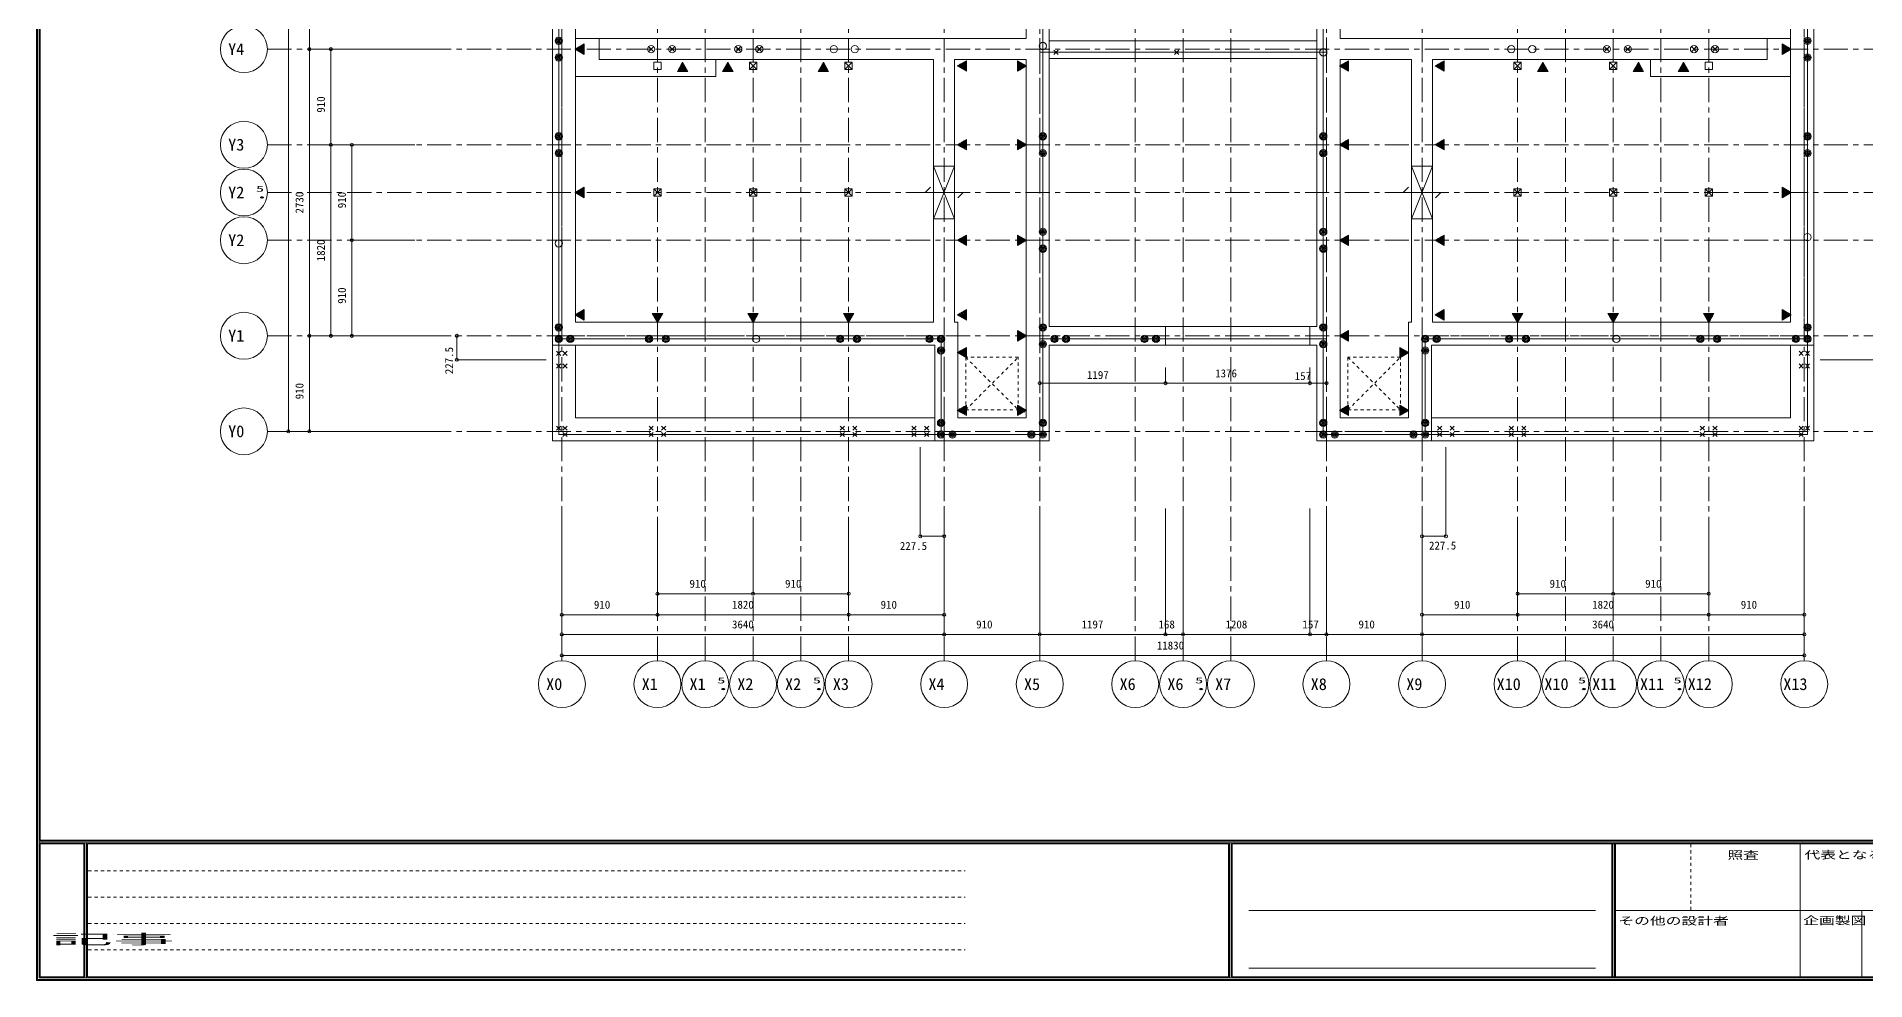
# Model space of a CAD drawing. Units: millimetres on the paper, scale 1:50. Extents: x -297 to 297, y -207 to 207.
# Drawn here: x -260.2 to 88, y -194.1 to -14.3 of the extents above; entities that cross this region are included whole.
import ezdxf
from ezdxf.enums import TextEntityAlignment as Align

# ---------------------------------------------------------------- set-up
doc = ezdxf.new("R2010")
doc.units = ezdxf.units.MM
doc.linetypes.add('USER2', pattern=[7.6, 4.6, -1, 1, -1])
doc.linetypes.add('USER4', pattern=[1.2, 0.6, -0.6])
for name, color, linetype, lineweight in [('0-1_画層21', 9, 'Continuous', 18), ('0-2_画層23', 9, 'Continuous', 18), ('0-3_画層33', 9, 'Continuous', 18), ('0-4_画層40', 9, 'USER2', 18), ('0-5_画層150', 7, 'Continuous', 9)]:
    doc.layers.add(name, color=color, linetype=linetype, lineweight=lineweight)
doc.styles.add('ＭＳ ゴシック', font='')
doc.styles.get('ＭＳ ゴシック').set_extended_font_data('MS Gothic')

msp = doc.modelspace()

# ---------------------------------------------------------------- linework, layer by layer
at = {"layer": '0-1_画層21'}
for p, q in [((-212.287, -89.476), (-212.287, 147.124)), ((-162.008, -73.076), (-162.008, 130.724)), ((78.192, 130.724), (78.192, -73.076)), ((-71.808, -14.676), (-71.808, 31.424)), ((-12.008, 31.424), (-12.008, -14.676)), ((-67.408, 27.024), (-67.408, -69.476)), ((-16.408, -69.476), (-16.408, 27.024)), ((-208.287, -16.676), (-208.287, 1.524)), ((-157.608, -0.476), (-157.608, -68.676)), ((73.792, -68.676), (73.792, -0.476)), ((-208.287, -71.276), (-208.287, -16.676)), ((-208.287, -16.676), (-184.287, -16.676)), ((-208.287, -16.676), (-184.287, -16.676)), ((-204.208, -34.876), (-204.208, -16.676)), ((-204.208, -16.676), (-188.208, -16.676)), ((-157.608, -14.676), (-153.108, -14.676)), ((-153.108, -14.676), (-130.908, -14.676)), ((-134.908, -14.676), (-71.808, -14.676)), ((-67.408, -15.076), (-16.408, -15.076)), ((-12.008, -14.676), (51.092, -14.676)), ((69.292, -14.676), (73.792, -14.676)), ((-89.408, -18.676), (-134.908, -18.676)), ((-89.408, -68.676), (-89.408, -18.676)), ((-85.408, -18.676), (-85.408, -68.676)), ((-71.808, -18.676), (-85.408, -18.676)), ((-71.808, -86.876), (-71.808, -18.676)), ((-16.408, -18.476), (-67.408, -18.476)), ((-12.008, -18.676), (-12.008, -86.876)), ((1.592, -18.676), (-12.008, -18.676)), ((1.592, -68.676), (1.592, -18.676)), ((51.092, -18.676), (5.592, -18.676)), ((5.592, -18.676), (5.592, -68.676)), ((-151.108, -21.876), (-157.608, -21.876)), ((73.792, -21.876), (67.292, -21.876)), ((-204.208, -71.276), (-204.208, -34.876)), ((-204.208, -34.876), (-188.208, -34.876)), ((-204.208, -34.876), (-188.208, -34.876)), ((-200.208, -53.076), (-200.208, -34.876)), ((-200.208, -34.876), (-188.208, -34.876)), ((-89.408, -48.976), (-85.408, -38.976)), ((-89.408, -38.976), (-85.408, -48.976)), ((5.592, -38.976), (1.592, -48.976)), ((5.592, -48.976), (1.592, -38.976)), ((-200.208, -71.276), (-200.208, -53.076)), ((-200.208, -53.076), (-188.208, -53.076)), ((-200.208, -53.076), (-188.208, -53.076)), ((-157.608, -68.676), (-89.408, -68.676)), ((-85.408, -68.676), (-84.808, -68.676)), ((-84.808, -68.676), (-84.808, -86.876)), ((-45.268, -69.476), (-17.748, -69.476)), ((0.992, -86.876), (0.992, -68.676)), ((0.992, -68.676), (1.592, -68.676)), ((5.592, -68.676), (73.792, -68.676)), ((-208.287, -71.276), (-184.287, -71.276)), ((-208.287, -89.476), (-208.287, -71.276)), ((-208.287, -71.276), (-184.287, -71.276)), ((-204.208, -71.276), (-188.208, -71.276)), ((-200.208, -71.276), (-188.208, -71.276)), ((-162.008, -91.276), (-162.008, -73.076)), ((-89.208, -73.076), (-162.008, -73.076)), ((-157.608, -73.076), (-157.608, -86.876)), ((-89.208, -91.276), (-89.208, -73.076)), ((-67.408, -73.076), (-67.408, -91.276)), ((-45.268, -73.076), (-67.408, -73.076)), ((-17.748, -73.076), (-45.268, -73.076)), ((-16.408, -91.276), (-16.408, -73.076)), ((5.392, -73.076), (5.392, -91.276)), ((78.192, -73.076), (5.392, -73.076)), ((73.792, -86.876), (73.792, -73.076)), ((78.192, -73.076), (78.192, -91.276)), ((-69.208, -80.305), (-69.208, -77.305)), ((-45.268, -80.305), (-45.268, -77.305)), ((-45.268, -80.305), (-45.268, -77.305)), ((-17.748, -80.305), (-17.748, -77.305)), ((-17.748, -80.305), (-17.748, -77.305)), ((-14.608, -80.305), (-14.608, -77.305)), ((-69.208, -80.305), (-45.268, -80.305)), ((-45.268, -80.305), (-17.748, -80.305)), ((-17.748, -80.305), (-14.608, -80.305)), ((-157.608, -86.876), (-89.208, -86.876)), ((-84.808, -86.876), (-71.808, -86.876)), ((-12.008, -86.876), (0.992, -86.876)), ((5.392, -86.876), (73.792, -86.876)), ((-212.287, -89.476), (-184.287, -89.476)), ((-208.287, -89.476), (-184.287, -89.476)), ((-89.208, -91.276), (-162.008, -91.276)), ((-67.408, -91.276), (-89.208, -91.276)), ((5.392, -91.276), (-16.408, -91.276)), ((78.192, -91.276), (5.392, -91.276)), ((-160.208, -132.153), (-160.208, -104.153)), ((-160.208, -128.153), (-160.208, -104.153)), ((-87.408, -128.153), (-87.408, -104.153)), ((-87.408, -128.153), (-87.408, -104.153)), ((-69.208, -128.153), (-69.208, -104.153)), ((-69.208, -128.153), (-69.208, -104.153)), ((-45.268, -128.153), (-45.268, -104.153)), ((-45.268, -128.153), (-45.268, -104.153)), ((-41.908, -128.153), (-41.908, -104.153)), ((-41.908, -128.153), (-41.908, -104.153)), ((-17.748, -128.153), (-17.748, -104.153)), ((-17.748, -128.153), (-17.748, -104.153)), ((-14.608, -128.153), (-14.608, -104.153)), ((-14.608, -128.153), (-14.608, -104.153)), ((3.592, -128.153), (3.592, -104.153)), ((3.592, -128.153), (3.592, -104.153)), ((76.392, -132.153), (76.392, -104.153)), ((76.392, -128.153), (76.392, -104.153)), ((-160.208, -124.399), (-160.208, -108.399)), ((-142.008, -124.399), (-142.008, -108.399)), ((-142.008, -120.399), (-142.008, -108.399)), ((-142.008, -124.399), (-142.008, -108.399)), ((-123.808, -120.399), (-123.808, -108.399)), ((-123.808, -120.399), (-123.808, -108.399)), ((-105.608, -124.399), (-105.608, -108.399)), ((-105.608, -124.399), (-105.608, -108.399)), ((-105.608, -120.399), (-105.608, -108.399)), ((-87.408, -124.399), (-87.408, -108.399)), ((3.592, -124.399), (3.592, -108.399)), ((21.792, -124.399), (21.792, -108.399)), ((21.792, -124.399), (21.792, -108.399)), ((21.792, -120.399), (21.792, -108.399)), ((39.992, -120.399), (39.992, -108.399)), ((39.992, -120.399), (39.992, -108.399)), ((58.192, -124.399), (58.192, -108.399)), ((58.192, -120.399), (58.192, -108.399)), ((58.192, -124.399), (58.192, -108.399)), ((76.392, -124.399), (76.392, -108.399)), ((-142.008, -120.399), (-123.808, -120.399)), ((-123.808, -120.399), (-105.608, -120.399)), ((21.792, -120.399), (39.992, -120.399)), ((39.992, -120.399), (58.192, -120.399)), ((-160.208, -124.399), (-142.008, -124.399)), ((-142.008, -124.399), (-105.608, -124.399)), ((-105.608, -124.399), (-87.408, -124.399)), ((3.592, -124.399), (21.792, -124.399)), ((21.792, -124.399), (58.192, -124.399)), ((58.192, -124.399), (76.392, -124.399)), ((-160.208, -128.153), (-87.408, -128.153)), ((-87.408, -128.153), (-69.208, -128.153)), ((-69.208, -128.153), (-45.268, -128.153)), ((-45.268, -128.153), (-41.908, -128.153)), ((-41.908, -128.153), (-17.748, -128.153)), ((-17.748, -128.153), (-14.608, -128.153)), ((-14.608, -128.153), (3.592, -128.153)), ((3.592, -128.153), (76.392, -128.153)), ((76.392, -132.153), (-160.208, -132.153))]:
    msp.add_line(p, q, dxfattribs=at)
for points in [[(-130.908, -18.676), (-153.108, -18.676), (-153.108, -14.676)], [(47.092, -14.676), (69.292, -14.676), (69.292, -18.676), (47.092, -18.676)], [(-130.908, -18.676), (-130.908, -21.876), (-153.108, -21.876)], [(69.292, -21.876), (47.092, -21.876), (47.092, -18.676)], [(-67.408, -69.476), (-45.268, -69.476), (-45.268, -73.076)], [(-16.408, -73.076), (-17.748, -73.076), (-17.748, -69.476), (-16.408, -69.476)], [(-180.208, -71.276), (-180.208, -75.826), (-163.208, -75.826)], [(96.392, -71.276), (96.392, -75.826), (79.392, -75.826)], [(-87.408, -109.476), (-91.958, -109.476), (-91.958, -92.476)], [(3.592, -109.476), (8.142, -109.476), (8.142, -92.476)]]:
    msp.add_lwpolyline(points, dxfattribs=at)
for points in [[(-89.408, -48.976), (-89.408, -38.976), (-85.408, -38.976), (-85.408, -48.976)], [(5.592, -38.976), (5.592, -48.976), (1.592, -48.976), (1.592, -38.976)]]:
    msp.add_lwpolyline(points, close=True, dxfattribs=at)
for centre in [(-208.287, -16.676), (-208.287, -16.676), (-204.208, -16.676), (-204.208, -34.876), (-204.208, -34.876), (-200.208, -34.876), (-200.208, -53.076), (-200.208, -53.076), (-208.287, -71.276), (-208.287, -71.276), (-204.208, -71.276), (-200.208, -71.276), (-180.208, -71.276), (-180.208, -75.826), (-69.208, -80.305), (-45.268, -80.305), (-45.268, -80.305), (-17.748, -80.305), (-17.748, -80.305), (-14.608, -80.305), (-212.287, -89.476), (-208.287, -89.476), (-91.958, -109.476), (-87.408, -109.476), (3.592, -109.476), (8.142, -109.476), (-142.008, -120.399), (-123.808, -120.399), (-123.808, -120.399), (-105.608, -120.399), (21.792, -120.399), (39.992, -120.399), (39.992, -120.399), (58.192, -120.399), (-160.208, -124.399), (-142.008, -124.399), (-142.008, -124.399), (-105.608, -124.399), (-105.608, -124.399), (-87.408, -124.399), (3.592, -124.399), (21.792, -124.399), (21.792, -124.399), (58.192, -124.399), (58.192, -124.399), (76.392, -124.399), (-160.208, -128.153), (-87.408, -128.153), (-87.408, -128.153), (-69.208, -128.153), (-69.208, -128.153), (-45.268, -128.153), (-45.268, -128.153), (-41.908, -128.153), (-41.908, -128.153), (-17.748, -128.153), (-17.748, -128.153), (-14.608, -128.153), (-14.608, -128.153), (3.592, -128.153), (3.592, -128.153), (76.392, -128.153), (-160.208, -132.153), (76.392, -132.153)]:
    msp.add_circle(centre, 0.3, dxfattribs=at)
at = {"layer": '0-2_画層23'}
for p, q in [((-157.559, -16.762), (-157.153, -16.355)), ((-157.38, -16.865), (-156.484, -15.969)), ((-157.201, -16.969), (-155.976, -15.744)), ((-157.021, -17.072), (-155.976, -16.027)), ((-156.842, -17.176), (-155.976, -16.31)), ((-156.663, -17.279), (-155.976, -16.593)), ((-156.483, -17.383), (-155.976, -16.875)), ((-156.304, -17.486), (-155.976, -17.158)), ((-143.703, -17.171), (-142.713, -16.181)), ((-142.713, -17.171), (-143.703, -16.181)), ((-139.703, -17.171), (-138.713, -16.181)), ((-138.713, -17.171), (-139.703, -16.181)), ((-127.103, -17.171), (-126.113, -16.181)), ((-126.113, -17.171), (-127.103, -16.181)), ((-123.103, -17.171), (-122.113, -16.181)), ((-122.113, -17.171), (-123.103, -16.181)), ((-66.528, -17.676), (-65.728, -16.876)), ((-65.728, -17.676), (-66.528, -16.876)), ((-43.528, -17.676), (-42.728, -16.876)), ((-42.728, -17.676), (-43.528, -16.876)), ((38.297, -17.171), (39.287, -16.181)), ((39.287, -17.171), (38.297, -16.181)), ((42.297, -17.171), (43.287, -16.181)), ((43.287, -17.171), (42.297, -16.181)), ((54.897, -17.171), (55.887, -16.181)), ((55.887, -17.171), (54.897, -16.181)), ((58.897, -17.171), (59.887, -16.181)), ((59.887, -17.171), (58.897, -16.181)), ((72.16, -15.91), (72.309, -15.762)), ((72.16, -16.193), (72.488, -15.865)), ((72.16, -16.476), (72.667, -15.969)), ((72.16, -16.759), (72.847, -16.072)), ((72.16, -17.042), (73.026, -16.176)), ((72.16, -17.325), (73.205, -16.279)), ((72.16, -17.607), (73.385, -16.383)), ((72.668, -17.383), (73.564, -16.486)), ((73.337, -16.996), (73.743, -16.59)), ((-156.125, -17.59), (-155.976, -17.441)), ((-138.14, -20.908), (-136.915, -19.683)), ((-137.915, -20.4), (-137.019, -19.504)), ((-137.857, -20.908), (-136.812, -19.862)), ((-137.574, -20.908), (-136.708, -20.042)), ((-137.529, -19.731), (-137.122, -19.325)), ((-137.291, -20.908), (-136.605, -20.221)), ((-137.008, -20.908), (-136.501, -20.4)), ((-136.726, -20.908), (-136.397, -20.58)), ((-136.443, -20.908), (-136.294, -20.759)), ((-129.54, -20.908), (-128.315, -19.683)), ((-129.315, -20.4), (-128.419, -19.504)), ((-129.257, -20.908), (-128.212, -19.862)), ((-128.974, -20.908), (-128.108, -20.042)), ((-128.929, -19.731), (-128.522, -19.325)), ((-128.691, -20.908), (-128.005, -20.221)), ((-128.408, -20.908), (-127.901, -20.4)), ((-128.126, -20.908), (-127.797, -20.58)), ((-127.843, -20.908), (-127.694, -20.759)), ((-124.508, -20.576), (-123.108, -19.176)), ((-123.108, -20.576), (-124.508, -19.176)), ((-111.34, -20.908), (-110.115, -19.683)), ((-111.115, -20.4), (-110.219, -19.504)), ((-111.057, -20.908), (-110.012, -19.862)), ((-110.774, -20.908), (-109.908, -20.042)), ((-110.729, -19.731), (-110.322, -19.325)), ((-110.491, -20.908), (-109.805, -20.221)), ((-110.208, -20.908), (-109.701, -20.4)), ((-109.926, -20.908), (-109.597, -20.58)), ((-109.643, -20.908), (-109.494, -20.759)), ((-106.308, -20.576), (-104.908, -19.176)), ((-104.908, -20.576), (-106.308, -19.176)), ((-84.759, -19.962), (-84.353, -19.555)), ((-84.58, -20.065), (-83.684, -19.169)), ((-84.401, -20.169), (-83.176, -18.944)), ((-84.221, -20.272), (-83.176, -19.227)), ((-84.042, -20.376), (-83.176, -19.51)), ((-83.863, -20.479), (-83.176, -19.793)), ((-83.683, -20.583), (-83.176, -20.075)), ((-83.504, -20.686), (-83.176, -20.358)), ((-83.325, -20.79), (-83.176, -20.641)), ((-73.44, -19.11), (-73.291, -18.962)), ((-73.44, -19.393), (-73.112, -19.065)), ((-73.44, -19.676), (-72.933, -19.169)), ((-73.44, -19.959), (-72.753, -19.272)), ((-73.44, -20.242), (-72.574, -19.376)), ((-73.44, -20.525), (-72.395, -19.479)), ((-73.44, -20.807), (-72.215, -19.583)), ((-72.932, -20.583), (-72.036, -19.686)), ((-72.263, -20.196), (-71.857, -19.79)), ((-11.959, -19.962), (-11.553, -19.555)), ((-11.78, -20.065), (-10.884, -19.169)), ((-11.601, -20.169), (-10.376, -18.944)), ((-11.421, -20.272), (-10.376, -19.227)), ((-11.242, -20.376), (-10.376, -19.51)), ((-11.063, -20.479), (-10.376, -19.793)), ((-10.883, -20.583), (-10.376, -20.075)), ((-10.704, -20.686), (-10.376, -20.358)), ((-10.525, -20.79), (-10.376, -20.641)), ((6.241, -19.962), (6.647, -19.555)), ((6.42, -20.065), (7.316, -19.169)), ((6.599, -20.169), (7.824, -18.944)), ((6.779, -20.272), (7.824, -19.227)), ((6.958, -20.376), (7.824, -19.51)), ((7.137, -20.479), (7.824, -19.793)), ((7.317, -20.583), (7.824, -20.075)), ((7.496, -20.686), (7.824, -20.358)), ((7.675, -20.79), (7.824, -20.641)), ((21.092, -20.576), (22.492, -19.176)), ((22.492, -20.576), (21.092, -19.176)), ((25.66, -20.908), (26.885, -19.683)), ((25.885, -20.4), (26.781, -19.504)), ((25.943, -20.908), (26.988, -19.862)), ((26.226, -20.908), (27.092, -20.042)), ((26.271, -19.731), (26.678, -19.325)), ((26.509, -20.908), (27.195, -20.221)), ((26.792, -20.908), (27.299, -20.4)), ((27.074, -20.908), (27.403, -20.58)), ((27.357, -20.908), (27.506, -20.759)), ((39.292, -20.576), (40.692, -19.176)), ((40.692, -20.576), (39.292, -19.176)), ((43.86, -20.908), (45.085, -19.683)), ((44.085, -20.4), (44.981, -19.504)), ((44.143, -20.908), (45.188, -19.862)), ((44.426, -20.908), (45.292, -20.042)), ((44.471, -19.731), (44.878, -19.325)), ((44.709, -20.908), (45.395, -20.221)), ((44.992, -20.908), (45.499, -20.4)), ((45.274, -20.908), (45.603, -20.58)), ((45.557, -20.908), (45.706, -20.759)), ((52.46, -20.908), (53.685, -19.683)), ((52.685, -20.4), (53.581, -19.504)), ((52.743, -20.908), (53.788, -19.862)), ((53.026, -20.908), (53.892, -20.042)), ((53.071, -19.731), (53.478, -19.325)), ((53.309, -20.908), (53.995, -20.221)), ((53.592, -20.908), (54.099, -20.4)), ((53.874, -20.908), (54.203, -20.58)), ((54.157, -20.908), (54.306, -20.759)), ((-84.759, -34.962), (-84.353, -34.555)), ((-84.58, -35.065), (-83.684, -34.169)), ((-84.401, -35.169), (-83.176, -33.944)), ((-84.221, -35.272), (-83.176, -34.227)), ((-84.042, -35.376), (-83.176, -34.51)), ((-83.863, -35.479), (-83.176, -34.793)), ((-73.44, -34.11), (-73.291, -33.962)), ((-73.44, -34.393), (-73.112, -34.065)), ((-73.44, -34.676), (-72.933, -34.169)), ((-73.44, -34.959), (-72.753, -34.272)), ((-73.44, -35.242), (-72.574, -34.376)), ((-73.44, -35.525), (-72.395, -34.479)), ((-73.44, -35.807), (-72.215, -34.583)), ((-72.932, -35.583), (-72.036, -34.686)), ((-72.263, -35.196), (-71.857, -34.79)), ((-11.959, -34.962), (-11.553, -34.555)), ((-11.78, -35.065), (-10.884, -34.169)), ((-11.601, -35.169), (-10.376, -33.944)), ((-11.421, -35.272), (-10.376, -34.227)), ((-11.242, -35.376), (-10.376, -34.51)), ((-11.063, -35.479), (-10.376, -34.793)), ((6.241, -34.962), (6.647, -34.555)), ((6.42, -35.065), (7.316, -34.169)), ((6.599, -35.169), (7.824, -33.944)), ((6.779, -35.272), (7.824, -34.227)), ((6.958, -35.376), (7.824, -34.51)), ((7.137, -35.479), (7.824, -34.793)), ((-83.683, -35.583), (-83.176, -35.075)), ((-83.504, -35.686), (-83.176, -35.358)), ((-83.325, -35.79), (-83.176, -35.641)), ((-10.883, -35.583), (-10.376, -35.075)), ((-10.704, -35.686), (-10.376, -35.358)), ((-10.525, -35.79), (-10.376, -35.641)), ((7.317, -35.583), (7.824, -35.075)), ((7.496, -35.686), (7.824, -35.358)), ((7.675, -35.79), (7.824, -35.641)), ((-157.559, -44.062), (-157.153, -43.655)), ((-157.38, -44.165), (-156.484, -43.269)), ((-157.201, -44.269), (-155.976, -43.044)), ((-157.021, -44.372), (-155.976, -43.327)), ((-156.842, -44.476), (-155.976, -43.61)), ((-156.663, -44.579), (-155.976, -43.893)), ((-156.483, -44.683), (-155.976, -44.175)), ((-156.304, -44.786), (-155.976, -44.458)), ((-156.125, -44.89), (-155.976, -44.741)), ((-142.708, -44.676), (-141.308, -43.276)), ((-141.308, -44.676), (-142.708, -43.276)), ((-124.508, -44.676), (-123.108, -43.276)), ((-123.108, -44.676), (-124.508, -43.276)), ((-106.308, -44.676), (-104.908, -43.276)), ((-104.908, -44.676), (-106.308, -43.276)), ((-91.008, -43.976), (-90.008, -42.976)), ((-83.808, -43.976), (-91.008, -43.976)), ((-83.808, -43.976), (-84.808, -44.976)), ((-0.008, -43.976), (0.992, -42.976)), ((7.192, -43.976), (-0.008, -43.976)), ((7.192, -43.976), (6.192, -44.976)), ((21.092, -44.676), (22.492, -43.276)), ((22.492, -44.676), (21.092, -43.276)), ((39.292, -44.676), (40.692, -43.276)), ((40.692, -44.676), (39.292, -43.276)), ((57.492, -44.676), (58.892, -43.276)), ((58.892, -44.676), (57.492, -43.276)), ((72.16, -43.21), (72.309, -43.062)), ((72.16, -43.493), (72.488, -43.165)), ((72.16, -43.776), (72.667, -43.269)), ((72.16, -44.059), (72.847, -43.372)), ((72.16, -44.342), (73.026, -43.476)), ((72.16, -44.625), (73.205, -43.579)), ((72.16, -44.907), (73.385, -43.683)), ((72.668, -44.683), (73.564, -43.786)), ((73.337, -44.296), (73.743, -43.89)), ((-84.401, -53.369), (-83.176, -52.144)), ((-73.44, -52.31), (-73.291, -52.162)), ((-11.601, -53.369), (-10.376, -52.144)), ((6.599, -53.369), (7.824, -52.144)), ((-84.759, -53.162), (-84.353, -52.755)), ((-84.58, -53.265), (-83.684, -52.369)), ((-84.221, -53.472), (-83.176, -52.427)), ((-84.042, -53.576), (-83.176, -52.71)), ((-83.863, -53.679), (-83.176, -52.993)), ((-83.683, -53.783), (-83.176, -53.275)), ((-83.504, -53.886), (-83.176, -53.558)), ((-83.325, -53.99), (-83.176, -53.841)), ((-73.44, -52.593), (-73.112, -52.265)), ((-73.44, -52.876), (-72.933, -52.369)), ((-73.44, -53.159), (-72.753, -52.472)), ((-73.44, -53.442), (-72.574, -52.576)), ((-73.44, -53.725), (-72.395, -52.679)), ((-73.44, -54.007), (-72.215, -52.783)), ((-72.932, -53.783), (-72.036, -52.886)), ((-72.263, -53.396), (-71.857, -52.99)), ((-11.959, -53.162), (-11.553, -52.755)), ((-11.78, -53.265), (-10.884, -52.369)), ((-11.421, -53.472), (-10.376, -52.427)), ((-11.242, -53.576), (-10.376, -52.71)), ((-11.063, -53.679), (-10.376, -52.993)), ((-10.883, -53.783), (-10.376, -53.275)), ((-10.704, -53.886), (-10.376, -53.558)), ((-10.525, -53.99), (-10.376, -53.841)), ((6.241, -53.162), (6.647, -52.755)), ((6.42, -53.265), (7.316, -52.369)), ((6.779, -53.472), (7.824, -52.427)), ((6.958, -53.576), (7.824, -52.71)), ((7.137, -53.679), (7.824, -52.993)), ((7.317, -53.783), (7.824, -53.275)), ((7.496, -53.886), (7.824, -53.558)), ((7.675, -53.99), (7.824, -53.841)), ((-157.559, -67.362), (-157.153, -66.955)), ((-157.38, -67.465), (-156.484, -66.569)), ((-157.201, -67.569), (-155.976, -66.344)), ((-157.021, -67.672), (-155.976, -66.627)), ((-156.842, -67.776), (-155.976, -66.91)), ((-156.663, -67.879), (-155.976, -67.193)), ((-156.483, -67.983), (-155.976, -67.475)), ((-156.304, -68.086), (-155.976, -67.758)), ((-156.125, -68.19), (-155.976, -68.041)), ((-142.922, -67.192), (-142.773, -67.044)), ((-142.819, -67.372), (-142.491, -67.044)), ((-142.715, -67.551), (-142.208, -67.044)), ((-142.612, -67.73), (-141.925, -67.044)), ((-142.508, -67.91), (-141.642, -67.044)), ((-142.405, -68.089), (-141.359, -67.044)), ((-142.301, -68.268), (-141.076, -67.044)), ((-142.197, -68.448), (-141.301, -67.551)), ((-142.094, -68.627), (-141.688, -68.221)), ((-124.722, -67.192), (-124.573, -67.044)), ((-124.619, -67.372), (-124.291, -67.044)), ((-124.515, -67.551), (-124.008, -67.044)), ((-124.412, -67.73), (-123.725, -67.044)), ((-124.308, -67.91), (-123.442, -67.044)), ((-124.205, -68.089), (-123.159, -67.044)), ((-124.101, -68.268), (-122.876, -67.044)), ((-123.997, -68.448), (-123.101, -67.551)), ((-123.894, -68.627), (-123.488, -68.221)), ((-106.522, -67.192), (-106.373, -67.044)), ((-106.419, -67.372), (-106.091, -67.044)), ((-106.315, -67.551), (-105.808, -67.044)), ((-106.212, -67.73), (-105.525, -67.044)), ((-106.108, -67.91), (-105.242, -67.044)), ((-106.005, -68.089), (-104.959, -67.044)), ((-105.901, -68.268), (-104.676, -67.044)), ((-105.797, -68.448), (-104.901, -67.551)), ((-105.694, -68.627), (-105.288, -68.221)), ((-84.759, -67.362), (-84.353, -66.955)), ((-84.58, -67.465), (-83.684, -66.569)), ((-84.401, -67.569), (-83.176, -66.344)), ((-84.221, -67.672), (-83.176, -66.627)), ((-84.042, -67.776), (-83.176, -66.91)), ((-83.863, -67.879), (-83.176, -67.193)), ((-83.683, -67.983), (-83.176, -67.475)), ((-83.504, -68.086), (-83.176, -67.758)), ((-83.325, -68.19), (-83.176, -68.041)), ((6.241, -67.362), (6.647, -66.955)), ((6.42, -67.465), (7.316, -66.569)), ((6.599, -67.569), (7.824, -66.344)), ((6.779, -67.672), (7.824, -66.627)), ((6.958, -67.776), (7.824, -66.91)), ((7.137, -67.879), (7.824, -67.193)), ((7.317, -67.983), (7.824, -67.475)), ((7.496, -68.086), (7.824, -67.758)), ((7.675, -68.19), (7.824, -68.041)), ((20.878, -67.192), (21.027, -67.044)), ((20.981, -67.372), (21.309, -67.044)), ((21.085, -67.551), (21.592, -67.044)), ((21.188, -67.73), (21.875, -67.044)), ((21.292, -67.91), (22.158, -67.044)), ((21.395, -68.089), (22.441, -67.044)), ((21.499, -68.268), (22.724, -67.044)), ((21.603, -68.448), (22.499, -67.551)), ((21.706, -68.627), (22.112, -68.221)), ((39.078, -67.192), (39.227, -67.044)), ((39.181, -67.372), (39.509, -67.044)), ((39.285, -67.551), (39.792, -67.044)), ((39.388, -67.73), (40.075, -67.044)), ((39.492, -67.91), (40.358, -67.044)), ((39.595, -68.089), (40.641, -67.044)), ((39.699, -68.268), (40.924, -67.044)), ((39.803, -68.448), (40.699, -67.551)), ((39.906, -68.627), (40.312, -68.221)), ((57.278, -67.192), (57.427, -67.044)), ((57.381, -67.372), (57.709, -67.044)), ((57.485, -67.551), (57.992, -67.044)), ((57.588, -67.73), (58.275, -67.044)), ((57.692, -67.91), (58.558, -67.044)), ((57.795, -68.089), (58.841, -67.044)), ((57.899, -68.268), (59.124, -67.044)), ((58.003, -68.448), (58.899, -67.551)), ((58.106, -68.627), (58.512, -68.221)), ((72.16, -66.51), (72.309, -66.362)), ((72.16, -66.793), (72.488, -66.465)), ((72.16, -67.076), (72.667, -66.569)), ((72.16, -67.359), (72.847, -66.672)), ((72.16, -67.642), (73.026, -66.776)), ((72.16, -67.925), (73.205, -66.879)), ((72.16, -68.207), (73.385, -66.983)), ((72.668, -67.983), (73.564, -67.086)), ((73.337, -67.596), (73.743, -67.19)), ((-73.44, -70.51), (-73.291, -70.362)), ((-73.44, -70.793), (-73.112, -70.465)), ((-73.44, -71.076), (-72.933, -70.569)), ((-73.44, -71.359), (-72.753, -70.672)), ((-73.44, -71.642), (-72.574, -70.776)), ((-73.44, -71.925), (-72.395, -70.879)), ((-73.44, -72.207), (-72.215, -70.983)), ((-72.932, -71.983), (-72.036, -71.086)), ((-72.263, -71.596), (-71.857, -71.19)), ((-11.959, -71.362), (-11.553, -70.955)), ((-11.78, -71.465), (-10.884, -70.569)), ((-11.601, -71.569), (-10.376, -70.344)), ((-11.421, -71.672), (-10.376, -70.627)), ((-11.242, -71.776), (-10.376, -70.91)), ((-11.063, -71.879), (-10.376, -71.193)), ((-10.883, -71.983), (-10.376, -71.475)), ((-10.704, -72.086), (-10.376, -71.758)), ((-10.525, -72.19), (-10.376, -72.041)), ((-161.208, -75.026), (-160.408, -74.226)), ((-160.408, -75.026), (-161.208, -74.226)), ((-160.008, -75.026), (-159.208, -74.226)), ((-159.208, -75.026), (-160.008, -74.226)), ((-84.759, -74.562), (-84.353, -74.155)), ((-84.58, -74.665), (-83.684, -73.769)), ((-84.401, -74.769), (-83.176, -73.544)), ((-84.221, -74.872), (-83.176, -73.827)), ((-84.042, -74.976), (-83.176, -74.11)), ((-83.863, -75.079), (-83.176, -74.393)), ((-83.683, -75.183), (-83.176, -74.675)), ((-83.504, -75.286), (-83.176, -74.958)), ((-83.325, -75.39), (-83.176, -75.241)), ((-0.64, -73.71), (-0.491, -73.562)), ((-0.64, -73.993), (-0.312, -73.665)), ((-0.64, -74.276), (-0.133, -73.769)), ((-0.64, -74.559), (0.047, -73.872)), ((-0.64, -74.842), (0.226, -73.976)), ((-0.64, -75.125), (0.405, -74.079)), ((-0.64, -75.407), (0.585, -74.183)), ((-0.132, -75.183), (0.764, -74.286)), ((0.537, -74.796), (0.943, -74.39)), ((75.392, -75.026), (76.192, -74.226)), ((76.192, -75.026), (75.392, -74.226)), ((76.592, -75.026), (77.392, -74.226)), ((77.392, -75.026), (76.592, -74.226)), ((-161.208, -77.426), (-160.408, -76.626)), ((-160.408, -77.426), (-161.208, -76.626)), ((-160.008, -77.426), (-159.208, -76.626)), ((-159.208, -77.426), (-160.008, -76.626)), ((75.392, -77.426), (76.192, -76.626)), ((76.192, -77.426), (75.392, -76.626)), ((76.592, -77.426), (77.392, -76.626)), ((77.392, -77.426), (76.592, -76.626)), ((-84.759, -85.562), (-84.353, -85.155)), ((-84.58, -85.665), (-83.684, -84.769)), ((-84.401, -85.769), (-83.176, -84.544)), ((-84.221, -85.872), (-83.176, -84.827)), ((-84.042, -85.976), (-83.176, -85.11)), ((-83.863, -86.079), (-83.176, -85.393)), ((-83.683, -86.183), (-83.176, -85.675)), ((-83.504, -86.286), (-83.176, -85.958)), ((-83.325, -86.39), (-83.176, -86.241)), ((-73.44, -84.71), (-73.291, -84.562)), ((-73.44, -84.993), (-73.112, -84.665)), ((-73.44, -85.276), (-72.933, -84.769)), ((-73.44, -85.559), (-72.753, -84.872)), ((-73.44, -85.842), (-72.574, -84.976)), ((-73.44, -86.125), (-72.395, -85.079)), ((-73.44, -86.407), (-72.215, -85.183)), ((-72.932, -86.183), (-72.036, -85.286)), ((-72.263, -85.796), (-71.857, -85.39)), ((-11.959, -85.562), (-11.553, -85.155)), ((-11.78, -85.665), (-10.884, -84.769)), ((-11.601, -85.769), (-10.376, -84.544)), ((-11.421, -85.872), (-10.376, -84.827)), ((-11.242, -85.976), (-10.376, -85.11)), ((-11.063, -86.079), (-10.376, -85.393)), ((-10.883, -86.183), (-10.376, -85.675)), ((-10.704, -86.286), (-10.376, -85.958)), ((-10.525, -86.39), (-10.376, -86.241)), ((-0.64, -84.71), (-0.491, -84.562)), ((-0.64, -84.993), (-0.312, -84.665)), ((-0.64, -85.276), (-0.133, -84.769)), ((-0.64, -85.559), (0.047, -84.872)), ((-0.64, -85.842), (0.226, -84.976)), ((-0.64, -86.125), (0.405, -85.079)), ((-0.64, -86.407), (0.585, -85.183)), ((-0.132, -86.183), (0.764, -85.286)), ((0.537, -85.796), (0.943, -85.39)), ((-161.208, -89.276), (-160.408, -88.476)), ((-160.408, -89.276), (-161.208, -88.476)), ((-160.008, -89.276), (-159.208, -88.476)), ((-159.208, -89.276), (-160.008, -88.476)), ((-160.008, -90.476), (-159.208, -89.676)), ((-159.208, -90.476), (-160.008, -89.676)), ((-143.608, -89.276), (-142.808, -88.476)), ((-142.808, -89.276), (-143.608, -88.476)), ((-143.608, -90.476), (-142.808, -89.676)), ((-142.808, -90.476), (-143.608, -89.676)), ((-141.208, -89.276), (-140.408, -88.476)), ((-140.408, -89.276), (-141.208, -88.476)), ((-141.208, -90.476), (-140.408, -89.676)), ((-140.408, -90.476), (-141.208, -89.676)), ((-107.208, -89.276), (-106.408, -88.476)), ((-106.408, -89.276), (-107.208, -88.476)), ((-107.208, -90.476), (-106.408, -89.676)), ((-106.408, -90.476), (-107.208, -89.676)), ((-104.808, -89.276), (-104.008, -88.476)), ((-104.008, -89.276), (-104.808, -88.476)), ((-104.808, -90.476), (-104.008, -89.676)), ((-104.008, -90.476), (-104.808, -89.676)), ((-93.558, -89.276), (-92.758, -88.476)), ((-92.758, -89.276), (-93.558, -88.476)), ((-93.558, -90.476), (-92.758, -89.676)), ((-92.758, -90.476), (-93.558, -89.676)), ((-91.158, -89.276), (-90.358, -88.476)), ((-90.358, -89.276), (-91.158, -88.476)), ((-91.158, -90.476), (-90.358, -89.676)), ((-90.358, -90.476), (-91.158, -89.676)), ((6.542, -89.276), (7.342, -88.476)), ((7.342, -89.276), (6.542, -88.476)), ((6.542, -90.476), (7.342, -89.676)), ((7.342, -90.476), (6.542, -89.676)), ((8.942, -89.276), (9.742, -88.476)), ((9.742, -89.276), (8.942, -88.476)), ((8.942, -90.476), (9.742, -89.676)), ((9.742, -90.476), (8.942, -89.676)), ((20.192, -89.276), (20.992, -88.476)), ((20.992, -89.276), (20.192, -88.476)), ((20.192, -90.476), (20.992, -89.676)), ((20.992, -90.476), (20.192, -89.676)), ((22.592, -89.276), (23.392, -88.476)), ((23.392, -89.276), (22.592, -88.476)), ((22.592, -90.476), (23.392, -89.676)), ((23.392, -90.476), (22.592, -89.676)), ((56.592, -89.276), (57.392, -88.476)), ((57.392, -89.276), (56.592, -88.476)), ((56.592, -90.476), (57.392, -89.676)), ((57.392, -90.476), (56.592, -89.676)), ((58.992, -89.276), (59.792, -88.476)), ((59.792, -89.276), (58.992, -88.476)), ((58.992, -90.476), (59.792, -89.676)), ((59.792, -90.476), (58.992, -89.676)), ((75.392, -89.276), (76.192, -88.476)), ((76.192, -89.276), (75.392, -88.476)), ((75.392, -90.476), (76.192, -89.676)), ((76.192, -90.476), (75.392, -89.676)), ((76.592, -89.276), (77.392, -88.476)), ((77.392, -89.276), (76.592, -88.476))]:
    msp.add_line(p, q, dxfattribs=at)
at = {"layer": '0-2_画層23', "linetype": 'USER4'}
for p, q in [((-83.308, -85.376), (-73.308, -75.376)), ((-83.308, -75.376), (-73.308, -85.376)), ((-10.508, -85.376), (-0.508, -75.376)), ((-10.508, -75.376), (-0.508, -85.376))]:
    msp.add_line(p, q, dxfattribs=at)
at = {"layer": '0-2_画層23'}
for points in [[(-157.708, -16.676), (-155.976, -17.676), (-155.976, -15.676)], [(73.892, -16.676), (72.16, -15.676), (72.16, -17.676)], [(-142.708, -20.576), (-141.308, -20.576), (-141.308, -19.176), (-142.708, -19.176)], [(-137.208, -19.176), (-138.208, -20.908), (-136.208, -20.908)], [(-128.608, -19.176), (-129.608, -20.908), (-127.608, -20.908)], [(-124.508, -20.576), (-123.108, -20.576), (-123.108, -19.176), (-124.508, -19.176)], [(-110.408, -19.176), (-111.408, -20.908), (-109.408, -20.908)], [(-106.308, -20.576), (-104.908, -20.576), (-104.908, -19.176), (-106.308, -19.176)], [(-84.908, -19.876), (-83.176, -20.876), (-83.176, -18.876)], [(-71.708, -19.876), (-73.44, -18.876), (-73.44, -20.876)], [(-12.108, -19.876), (-10.376, -20.876), (-10.376, -18.876)], [(6.092, -19.876), (7.824, -20.876), (7.824, -18.876)], [(21.092, -20.576), (22.492, -20.576), (22.492, -19.176), (21.092, -19.176)], [(26.592, -19.176), (25.592, -20.908), (27.592, -20.908)], [(39.292, -20.576), (40.692, -20.576), (40.692, -19.176), (39.292, -19.176)], [(44.792, -19.176), (43.792, -20.908), (45.792, -20.908)], [(53.392, -19.176), (52.392, -20.908), (54.392, -20.908)], [(57.492, -20.576), (58.892, -20.576), (58.892, -19.176), (57.492, -19.176)], [(-84.908, -34.876), (-83.176, -35.876), (-83.176, -33.876)], [(-71.708, -34.876), (-73.44, -33.876), (-73.44, -35.876)], [(-12.108, -34.876), (-10.376, -35.876), (-10.376, -33.876)], [(6.092, -34.876), (7.824, -35.876), (7.824, -33.876)], [(-157.708, -43.976), (-155.976, -44.976), (-155.976, -42.976)], [(-142.708, -44.676), (-141.308, -44.676), (-141.308, -43.276), (-142.708, -43.276)], [(-124.508, -44.676), (-123.108, -44.676), (-123.108, -43.276), (-124.508, -43.276)], [(-106.308, -44.676), (-104.908, -44.676), (-104.908, -43.276), (-106.308, -43.276)], [(21.092, -44.676), (22.492, -44.676), (22.492, -43.276), (21.092, -43.276)], [(39.292, -44.676), (40.692, -44.676), (40.692, -43.276), (39.292, -43.276)], [(57.492, -44.676), (58.892, -44.676), (58.892, -43.276), (57.492, -43.276)], [(73.892, -43.976), (72.16, -42.976), (72.16, -44.976)], [(-84.908, -53.076), (-83.176, -54.076), (-83.176, -52.076)], [(-71.708, -53.076), (-73.44, -52.076), (-73.44, -54.076)], [(-12.108, -53.076), (-10.376, -54.076), (-10.376, -52.076)], [(6.092, -53.076), (7.824, -54.076), (7.824, -52.076)], [(-157.708, -67.276), (-155.976, -68.276), (-155.976, -66.276)], [(-142.008, -68.776), (-141.008, -67.044), (-143.008, -67.044)], [(-123.808, -68.776), (-122.808, -67.044), (-124.808, -67.044)], [(-105.608, -68.776), (-104.608, -67.044), (-106.608, -67.044)], [(-84.908, -67.276), (-83.176, -68.276), (-83.176, -66.276)], [(6.092, -67.276), (7.824, -68.276), (7.824, -66.276)], [(21.792, -68.776), (22.792, -67.044), (20.792, -67.044)], [(39.992, -68.776), (40.992, -67.044), (38.992, -67.044)], [(58.192, -68.776), (59.192, -67.044), (57.192, -67.044)], [(73.892, -67.276), (72.16, -66.276), (72.16, -68.276)], [(-71.708, -71.276), (-73.44, -70.276), (-73.44, -72.276)], [(-12.108, -71.276), (-10.376, -72.276), (-10.376, -70.276)], [(-84.908, -74.476), (-83.176, -75.476), (-83.176, -73.476)], [(1.092, -74.476), (-0.64, -73.476), (-0.64, -75.476)], [(-84.908, -85.476), (-83.176, -86.476), (-83.176, -84.476)], [(-71.708, -85.476), (-73.44, -84.476), (-73.44, -86.476)], [(-12.108, -85.476), (-10.376, -86.476), (-10.376, -84.476)], [(1.092, -85.476), (-0.64, -84.476), (-0.64, -86.476)]]:
    msp.add_lwpolyline(points, close=True, dxfattribs=at)
at = {"layer": '0-2_画層23', "linetype": 'USER4'}
for points in [[(-73.308, -75.376), (-83.308, -75.376), (-83.308, -85.376), (-73.308, -85.376)], [(-0.508, -75.376), (-10.508, -75.376), (-10.508, -85.376), (-0.508, -85.376)]]:
    msp.add_lwpolyline(points, close=True, dxfattribs=at)
at = {"layer": '0-2_画層23'}
for centre, radius in [((-160.808, -15.076), 0.7), ((-160.808, -15.076), 0.5), ((-160.808, -15.076), 0.3), ((-160.808, -15.076), 0.1), ((-143.208, -16.676), 0.7), ((-139.208, -16.676), 0.7), ((-126.608, -16.676), 0.7), ((-122.608, -16.676), 0.7), ((-108.408, -16.676), 0.7), ((-104.408, -16.676), 0.7), ((-68.608, -16.076), 0.7), ((-15.208, -17.276), 0.7), ((20.592, -16.676), 0.7), ((24.592, -16.676), 0.7), ((38.792, -16.676), 0.7), ((42.792, -16.676), 0.7), ((55.392, -16.676), 0.7), ((59.392, -16.676), 0.7), ((76.992, -15.076), 0.7), ((76.992, -15.076), 0.5), ((76.992, -15.076), 0.3), ((76.992, -15.076), 0.1), ((-160.808, -18.276), 0.7), ((-160.808, -18.276), 0.5), ((-160.808, -18.276), 0.3), ((-160.808, -18.276), 0.1), ((76.992, -18.276), 0.7), ((76.992, -18.276), 0.5), ((76.992, -18.276), 0.3), ((76.992, -18.276), 0.1), ((-160.808, -33.276), 0.7), ((-160.808, -33.276), 0.5), ((-160.808, -33.276), 0.3), ((-160.808, -33.276), 0.1), ((-68.608, -33.276), 0.7), ((-68.608, -33.276), 0.5), ((-68.608, -33.276), 0.3), ((-68.608, -33.276), 0.1), ((-15.208, -33.276), 0.7), ((-15.208, -33.276), 0.5), ((-15.208, -33.276), 0.3), ((-15.208, -33.276), 0.1), ((76.992, -33.276), 0.7), ((76.992, -33.276), 0.5), ((76.992, -33.276), 0.3), ((76.992, -33.276), 0.1), ((-160.808, -36.476), 0.7), ((-160.808, -36.476), 0.5), ((-160.808, -36.476), 0.3), ((-160.808, -36.476), 0.1), ((-68.608, -36.476), 0.7), ((-68.608, -36.476), 0.5), ((-68.608, -36.476), 0.3), ((-68.608, -36.476), 0.1), ((-15.208, -36.476), 0.7), ((-15.208, -36.476), 0.5), ((-15.208, -36.476), 0.3), ((-15.208, -36.476), 0.1), ((76.992, -36.476), 0.7), ((76.992, -36.476), 0.5), ((76.992, -36.476), 0.3), ((76.992, -36.476), 0.1), ((-68.608, -51.476), 0.7), ((-68.608, -51.476), 0.5), ((-68.608, -51.476), 0.3), ((-68.608, -51.476), 0.1), ((-15.208, -51.476), 0.7), ((-15.208, -51.476), 0.5), ((-15.208, -51.476), 0.3), ((-15.208, -51.476), 0.1), ((76.992, -52.476), 0.7), ((-160.808, -53.676), 0.7), ((-68.608, -54.676), 0.7), ((-68.608, -54.676), 0.5), ((-68.608, -54.676), 0.3), ((-68.608, -54.676), 0.1), ((-15.208, -54.676), 0.7), ((-15.208, -54.676), 0.5), ((-15.208, -54.676), 0.3), ((-15.208, -54.676), 0.1), ((-160.808, -69.676), 0.7), ((-160.808, -69.676), 0.5), ((-160.808, -69.676), 0.3), ((-160.808, -69.676), 0.1), ((-68.608, -69.676), 0.7), ((-68.608, -69.676), 0.5), ((-68.608, -69.676), 0.3), ((-68.608, -69.676), 0.1), ((-15.208, -69.676), 0.7), ((-15.208, -69.676), 0.5), ((-15.208, -69.676), 0.3), ((-15.208, -69.676), 0.1), ((76.992, -69.676), 0.7), ((76.992, -69.676), 0.5), ((76.992, -69.676), 0.3), ((76.992, -69.676), 0.1), ((-160.808, -71.876), 0.7), ((-160.808, -71.876), 0.5), ((-160.808, -71.876), 0.3), ((-160.808, -71.876), 0.1), ((-158.608, -71.876), 0.7), ((-158.608, -71.876), 0.5), ((-158.608, -71.876), 0.3), ((-158.608, -71.876), 0.1), ((-143.608, -71.876), 0.7), ((-143.608, -71.876), 0.5), ((-143.608, -71.876), 0.3), ((-143.608, -71.876), 0.1), ((-140.408, -71.876), 0.7), ((-140.408, -71.876), 0.5), ((-140.408, -71.876), 0.3), ((-140.408, -71.876), 0.1), ((-123.208, -71.876), 0.7), ((-107.208, -71.876), 0.7), ((-107.208, -71.876), 0.5), ((-107.208, -71.876), 0.3), ((-107.208, -71.876), 0.1), ((-104.008, -71.876), 0.7), ((-104.008, -71.876), 0.5), ((-104.008, -71.876), 0.3), ((-104.008, -71.876), 0.1), ((-90.208, -71.876), 0.7), ((-90.208, -71.876), 0.5), ((-90.208, -71.876), 0.3), ((-90.208, -71.876), 0.1), ((-88.008, -71.876), 0.7), ((-88.008, -71.876), 0.5), ((-88.008, -71.876), 0.3), ((-88.008, -71.876), 0.1), ((-68.608, -72.876), 0.7), ((-68.608, -72.876), 0.5), ((-68.608, -72.876), 0.3), ((-68.608, -72.876), 0.1), ((-66.408, -71.876), 0.7), ((-66.408, -71.876), 0.5), ((-66.408, -71.876), 0.3), ((-66.408, -71.876), 0.1), ((-64.208, -71.876), 0.7), ((-64.208, -71.876), 0.5), ((-64.208, -71.876), 0.3), ((-64.208, -71.876), 0.1), ((-49.258, -71.876), 0.7), ((-49.258, -71.876), 0.5), ((-49.258, -71.876), 0.3), ((-49.258, -71.876), 0.1), ((-47.058, -71.876), 0.7), ((-47.058, -71.876), 0.5), ((-47.058, -71.876), 0.3), ((-47.058, -71.876), 0.1), ((-15.208, -72.876), 0.7), ((-15.208, -72.876), 0.5), ((-15.208, -72.876), 0.3), ((-15.208, -72.876), 0.1), ((4.192, -71.876), 0.7), ((4.192, -71.876), 0.5), ((4.192, -71.876), 0.3), ((4.192, -71.876), 0.1), ((6.392, -71.876), 0.7), ((6.392, -71.876), 0.5), ((6.392, -71.876), 0.3), ((6.392, -71.876), 0.1), ((20.192, -71.876), 0.7), ((20.192, -71.876), 0.5), ((20.192, -71.876), 0.3), ((20.192, -71.876), 0.1), ((23.392, -71.876), 0.7), ((23.392, -71.876), 0.5), ((23.392, -71.876), 0.3), ((23.392, -71.876), 0.1), ((40.592, -71.876), 0.7), ((56.592, -71.876), 0.7), ((56.592, -71.876), 0.5), ((56.592, -71.876), 0.3), ((56.592, -71.876), 0.1), ((59.792, -71.876), 0.7), ((59.792, -71.876), 0.5), ((59.792, -71.876), 0.3), ((59.792, -71.876), 0.1), ((74.792, -71.876), 0.7), ((74.792, -71.876), 0.5), ((74.792, -71.876), 0.3), ((74.792, -71.876), 0.1), ((76.992, -71.876), 0.7), ((76.992, -71.876), 0.5), ((76.992, -71.876), 0.3), ((76.992, -71.876), 0.1), ((-88.008, -74.076), 0.7), ((-88.008, -74.076), 0.5), ((-88.008, -74.076), 0.3), ((-88.008, -74.076), 0.1), ((4.192, -74.076), 0.7), ((4.192, -74.076), 0.5), ((4.192, -74.076), 0.3), ((4.192, -74.076), 0.1), ((-88.008, -87.876), 0.7), ((-88.008, -90.076), 0.7), ((-88.008, -87.876), 0.5), ((-88.008, -90.076), 0.5), ((-88.008, -87.876), 0.3), ((-88.008, -90.076), 0.3), ((-88.008, -87.876), 0.1), ((-88.008, -90.076), 0.1), ((-85.808, -90.076), 0.7), ((-85.808, -90.076), 0.5), ((-85.808, -90.076), 0.3), ((-85.808, -90.076), 0.1), ((-70.808, -90.076), 0.7), ((-70.808, -90.076), 0.5), ((-70.808, -90.076), 0.3), ((-70.808, -90.076), 0.1), ((-68.608, -87.876), 0.7), ((-68.608, -90.076), 0.7), ((-68.608, -87.876), 0.5), ((-68.608, -90.076), 0.5), ((-68.608, -87.876), 0.3), ((-68.608, -90.076), 0.3), ((-68.608, -87.876), 0.1), ((-68.608, -90.076), 0.1), ((-15.208, -87.876), 0.7), ((-15.208, -90.076), 0.7), ((-15.208, -87.876), 0.5), ((-15.208, -90.076), 0.5), ((-15.208, -87.876), 0.3), ((-15.208, -90.076), 0.3), ((-15.208, -87.876), 0.1), ((-15.208, -90.076), 0.1), ((-13.008, -90.076), 0.7), ((-13.008, -90.076), 0.5), ((-13.008, -90.076), 0.3), ((-13.008, -90.076), 0.1), ((1.992, -90.076), 0.7), ((1.992, -90.076), 0.5), ((1.992, -90.076), 0.3), ((1.992, -90.076), 0.1), ((4.192, -87.876), 0.7), ((4.192, -90.076), 0.7), ((4.192, -87.876), 0.5), ((4.192, -90.076), 0.5), ((4.192, -87.876), 0.3), ((4.192, -90.076), 0.3), ((4.192, -87.876), 0.1), ((4.192, -90.076), 0.1)]:
    msp.add_circle(centre, radius, dxfattribs=at)
at = {"layer": '0-3_画層33'}
for p, q in [((-160.808, -71.876), (-160.808, 129.524)), ((76.992, 129.524), (76.992, -71.876)), ((-14.608, -17.276), (-69.208, -17.276)), ((-88.008, -71.876), (-160.808, -71.876)), ((-45.268, -71.876), (-69.208, -71.876)), ((-17.748, -71.876), (-45.268, -71.876)), ((-14.608, -71.876), (-17.748, -71.876)), ((76.992, -71.876), (4.192, -71.876))]:
    msp.add_line(p, q, dxfattribs=at)
for points in [[(4.192, -71.876), (4.192, -90.076), (-15.208, -90.076), (-15.208, 28.224), (-68.608, 28.224), (-68.608, -90.076), (-88.008, -90.076), (-88.008, -71.876)], [(-88.008, -90.076), (-160.808, -90.076), (-160.808, -71.876)], [(76.992, -71.876), (76.992, -90.076), (4.192, -90.076)]]:
    msp.add_lwpolyline(points, dxfattribs=at)
at = {"layer": '0-4_画層40'}
for p, q in [((-160.208, -133.161), (-160.208, 183.439)), ((-160.208, -133.161), (-160.208, 183.439)), ((-142.008, -133.161), (-142.008, 183.439)), ((-132.908, -133.161), (-132.908, 183.439)), ((-123.808, -133.161), (-123.808, 183.439)), ((-114.708, -133.161), (-114.708, 183.439)), ((-105.608, -133.161), (-105.608, 183.439)), ((-87.408, -133.161), (-87.408, 183.439)), ((-69.208, -133.161), (-69.208, 183.439)), ((-51.008, -133.161), (-51.008, 183.439)), ((-41.908, -133.161), (-41.908, 183.439)), ((-32.808, -133.161), (-32.808, 183.439)), ((-14.608, -133.161), (-14.608, 183.439)), ((3.592, -133.161), (3.592, 183.439)), ((21.792, -133.161), (21.792, 183.439)), ((30.892, -133.161), (30.892, 183.439)), ((39.992, -133.161), (39.992, 183.439)), ((49.092, -133.161), (49.092, 183.439)), ((58.192, -133.161), (58.192, 183.439)), ((76.392, -133.161), (76.392, 183.439)), ((-216.287, -16.676), (100.313, -16.676)), ((-216.287, -34.876), (100.313, -34.876)), ((-216.287, -43.976), (100.313, -43.976)), ((-216.287, -53.076), (100.313, -53.076)), ((-216.287, -71.276), (100.313, -71.276)), ((-216.287, -89.476), (100.313, -89.476)), ((-216.287, -89.476), (100.313, -89.476))]:
    msp.add_line(p, q, dxfattribs=at)
msp.add_lwpolyline([(-160.208, 128.924), (-69.208, 128.924), (-69.208, 147.124), (-14.608, 147.124), (-14.608, 128.924), (76.392, 128.924), (76.392, -71.276), (3.592, -71.276), (3.592, -89.476), (-14.608, -89.476), (-14.608, 28.824), (-69.208, 28.824), (-69.208, -89.476), (-87.408, -89.476), (-87.408, -71.276), (-160.208, -71.276)], close=True, dxfattribs=at)
at = {"layer": '0-4_画層40', "linetype": 'Continuous'}
for centre in [(-220.759, -16.676), (-220.759, -34.876), (-220.759, -43.976), (-220.759, -53.076), (-220.759, -71.276), (-220.759, -89.476), (-160.208, -137.634), (-142.008, -137.634), (-132.908, -137.634), (-123.808, -137.634), (-114.708, -137.634), (-105.608, -137.634), (-87.408, -137.634), (-69.208, -137.634), (-51.008, -137.634), (-41.908, -137.634), (-32.808, -137.634), (-14.608, -137.634), (3.592, -137.634), (21.792, -137.634), (30.892, -137.634), (39.992, -137.634), (49.092, -137.634), (58.192, -137.634), (76.392, -137.634)]:
    msp.add_circle(centre, 4.472, dxfattribs=at)
at = {"layer": '0-5_画層150'}
for p, q in [((-260.246, 203.326), (-260.246, -194.074)), ((-260.076, -193.904), (-260.076, 203.156)), ((-259.756, 202.836), (-259.756, -193.584)), ((-259.546, -167.374), (-259.546, 202.626)), ((284.964, -167.544), (-259.756, -167.544)), ((-259.756, -167.864), (284.964, -167.864)), ((-259.546, -167.374), (284.754, -167.374)), ((-259.546, -193.374), (-259.546, -168.074)), ((-251.246, -168.074), (-259.546, -168.074)), ((-251.246, -168.074), (-251.246, -193.374)), ((-251.076, -193.584), (-251.076, -167.864)), ((-250.756, -167.864), (-250.756, -193.584)), ((-33.246, -168.074), (-250.546, -168.074)), ((-250.546, -193.374), (-250.546, -168.074)), ((-33.246, -168.074), (-33.246, -193.374)), ((-33.076, -193.584), (-33.076, -167.864)), ((-32.756, -167.864), (-32.756, -193.584)), ((218.594, -168.074), (-32.546, -168.074)), ((-32.546, -193.374), (-32.546, -168.074)), ((39.754, -168.074), (39.754, -193.374)), ((39.924, -193.584), (39.924, -167.864)), ((40.244, -167.864), (40.244, -193.584)), ((40.454, -193.374), (40.454, -168.074)), ((75.604, -168.074), (75.604, -193.374)), ((-29.396, -180.724), (36.604, -180.724)), ((40.454, -180.724), (110.754, -180.724)), ((87.324, -180.724), (87.324, -193.374)), ((-260.246, -194.074), (285.454, -194.074)), ((285.284, -193.904), (-260.076, -193.904)), ((-259.756, -193.584), (284.964, -193.584)), ((-251.246, -193.374), (-259.546, -193.374)), ((-33.246, -193.374), (-250.546, -193.374)), ((218.594, -193.374), (-32.546, -193.374)), ((-29.396, -191.724), (36.604, -191.724))]:
    msp.add_line(p, q, dxfattribs=at)
at = {"layer": '0-5_画層150', "linetype": 'USER4'}
for p, q in [((54.804, -168.074), (54.804, -180.724)), ((-250.396, -173.224), (-83.396, -173.224)), ((-250.396, -178.224), (-83.396, -178.224)), ((-250.396, -183.224), (-83.396, -183.224)), ((-250.396, -188.224), (-83.396, -188.224))]:
    msp.add_line(p, q, dxfattribs=at)

# ---------------------------------------------------------------- texts
at = {"layer": '0-1_画層21', "color": 7, "style": 'ＭＳ ゴシック'}
for s, p in [('910', (-204.883, -28.776)), ('2730', (-208.962, -47.976)), ('910', (-200.883, -46.976)), ('1820', (-204.883, -57.076)), ('910', (-200.883, -65.176)), ('227.5', (-180.468, -78.591)), ('910', (-208.962, -83.376))]:
    msp.add_text(s, height=1.524, rotation=90, dxfattribs=at).set_placement(p, align=Align.BOTTOM_LEFT)
for s, p in [('1197', (-60.214, -79.96)), ('1376', (-35.794, -79.645)), ('157', (-20.645, -80.165)), ('227.5', (-95.849, -112.535)), ('227.5', (4.923, -112.445)), ('910', (-135.908, -119.724)), ('910', (-117.708, -119.724)), ('910', (27.892, -119.724)), ('910', (46.092, -119.724)), ('910', (-154.108, -123.724)), ('1820', (-127.808, -123.724)), ('910', (-99.508, -123.724)), ('910', (9.692, -123.724)), ('1820', (35.992, -123.724)), ('910', (64.292, -123.724)), ('3640', (-127.808, -127.478)), ('910', (-81.308, -127.478)), ('1197', (-61.238, -127.478)), ('168', (-46.588, -127.478)), ('1208', (-33.828, -127.478)), ('157', (-19.178, -127.478)), ('910', (-8.508, -127.478)), ('3640', (35.992, -127.478)), ('11830', (-46.908, -131.493))]:
    msp.add_text(s, height=1.524, dxfattribs=at).set_placement(p, align=Align.BOTTOM_LEFT)
at = {"layer": '0-4_画層40', "color": 7, "style": 'ＭＳ ゴシック'}
for s, p in [('Y4', (-223.759, -18.476)), ('Y3', (-223.759, -36.676)), ('Y2', (-223.759, -45.776)), ('Y2', (-223.759, -54.876)), ('Y1', (-223.759, -73.076)), ('Y0', (-223.759, -91.276)), ('X0', (-163.208, -139.434)), ('X1', (-145.008, -139.434)), ('X1', (-135.908, -139.434)), ('X2', (-126.808, -139.434)), ('X2', (-117.708, -139.434)), ('X3', (-108.608, -139.434)), ('X4', (-90.408, -139.434)), ('X5', (-72.208, -139.434)), ('X6', (-54.008, -139.434)), ('X6', (-44.908, -139.434)), ('X7', (-35.808, -139.434)), ('X8', (-17.608, -139.434)), ('X9', (0.592, -139.434)), ('X10', (17.792, -139.434)), ('X10', (26.892, -139.434)), ('X11', (35.992, -139.434)), ('X11', (45.092, -139.434)), ('X12', (54.192, -139.434)), ('X13', (72.392, -139.434))]:
    msp.add_text(s, height=2.258, dxfattribs=at).set_placement(p, align=Align.BOTTOM_LEFT)
at = {"layer": '0-4_画層40', "color": 7, "style": 'ＭＳ ゴシック', "width": 2}
for s, height, p in [('5', 1.129, (-218.459, -44.176)), ('.', 2.258, (-218.859, -45.776)), ('5', 1.129, (-130.608, -137.834)), ('.', 2.258, (-131.008, -139.434)), ('5', 1.129, (-112.408, -137.834)), ('.', 2.258, (-112.808, -139.434)), ('5', 1.129, (-39.608, -137.834)), ('.', 2.258, (-40.008, -139.434)), ('5', 1.129, (33.292, -137.834)), ('.', 2.258, (32.892, -139.434)), ('5', 1.129, (51.492, -137.834)), ('.', 2.258, (51.092, -139.434))]:
    msp.add_text(s, height=height, dxfattribs=at).set_placement(p, align=Align.BOTTOM_LEFT)
at = {"layer": '0-5_画層150', "style": 'ＭＳ ゴシック'}
for s, height, width, p in [('照査', 1.468, 1.5, (61.749, -171.384)), ('代表となる設計者', 1.468, 1.5, (76.434, -171.335)), ('その他の設計者', 1.468, 1.5, (40.985, -183.904)), ('企画製図', 1.468, 1.5, (76.193, -183.832)), ('記事', 1.919, 4.5, (-257.486, -187.77))]:
    msp.add_text(s, height=height, dxfattribs=dict(at, width=width)).set_placement(p, align=Align.BOTTOM_LEFT)

doc.saveas('drawing.dxf')
